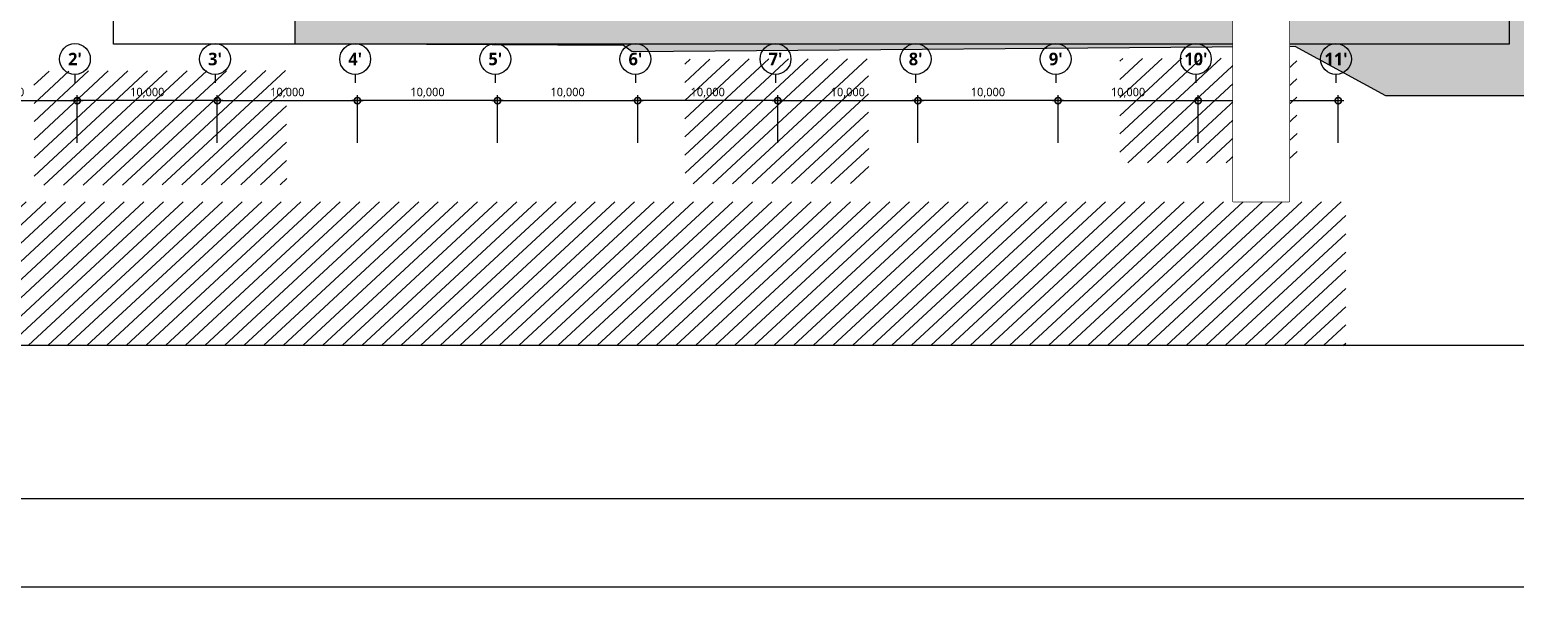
# Model space of a CAD drawing. Header units: millimetres. Extents: x 0 to 252300, y -8389 to 178200.
# Drawn here: x 60726 to 166750, y 0 to 39781 of the extents above; entities that cross this region are included whole.
import ezdxf
from ezdxf.enums import TextEntityAlignment as Align

# ---------------------------------------------------------------- set-up
doc = ezdxf.new("R2010")
doc.units = ezdxf.units.MM
doc.header["$LTSCALE"] = 300
doc.linetypes.add('AUDIT_I_190801151318-2', pattern=[0])
doc.layers.get('DEFPOINTS').update_dxf_attribs({"color": 137})
for name, color, linetype in [('-C-포-아스콘포장(T100)', 252, 'Continuous'), ('6land', 6, 'AUDIT_I_190801151318-2'), ('ETC-8', 8, 'Continuous')]:
    doc.layers.add(name, color=color, linetype=linetype)
doc.layers.add('Defpoints(DIM)', color=167, linetype='Continuous', plot=False)
doc.styles.add('$0$스타일1', font='malgun.ttf')
doc.styles.add('스타일1', font='malgun.ttf')
doc.styles.add('스타일2', font='malgunbd.ttf')
doc.dimstyles.new('CJA', dxfattribs={"dimscale": 300, "dimtxt": 2.7, "dimasz": 1, "dimexe": 2, "dimexo": 3, "dimgap": 1, "dimtad": 1, "dimdec": 0, "dimzin": 1, "dimdsep": 46, "dimlunit": 6, "dimtxsty": '$0$스타일1', "dimblk": 'CJDOT', "dimcen": 0.09, "dimdle": 1, "dimclrd": 256, "dimclre": 256, "dimclrt": 3, "dimadec": 0, "dimazin": 0, "dimtfac": 1, "dimtdec": 0, "dimtix": 1, "dimtmove": 2, "dimatfit": 3, "dimldrblk": 'CJDOT', "dimfxl": 1, "dimtolj": 1, "dimtzin": 1, "dimarcsym": 0})
pattern_1 = [(42.8437953839917, (0, 0), (-647.7018568914856, 698.3828137771729), [])]

# ---------------------------------------------------------------- blocks, each defined once
blk = doc.blocks.new('_DotSmall')
at = {"color": 0, "linetype": 'ByBlock', "const_width": 0.5}
blk.add_lwpolyline([(-0.0625, 0, 1), (0.0625, 0, 1)], format="xyb", close=True, dxfattribs=at)
blk = doc.blocks.new('*D16')
at = {"layer": 'DEFPOINTS', "color": 0, "transparency": 16777216}
for p in [(154115.4591497844, 34720.46133953647), (144115.4591497844, 31120.46133953601), (154115.4591497844, 31120.46133953601)]:
    blk.add_point(p, dxfattribs=at)
at = {"layer": 'Defpoints(DIM)', "lineweight": -2, "transparency": 16777216}
for p, q in [((144115.4591497844, 31720.46133953601), (144115.4591497844, 35120.46133953647)), ((154115.4591497844, 31720.46133953601), (154115.4591497844, 35120.46133953647)), ((143715.4591497844, 34720.46133953647), (154515.4591497844, 34720.46133953647))]:
    blk.add_line(p, q, dxfattribs=at)
at = {"layer": 'Defpoints(DIM)', "lineweight": -2, "transparency": 16777216, "xscale": 900, "yscale": 900, "zscale": 900, "rotation": 180}
blk.add_blockref('_DotSmall', (144115.4591497844, 34720.46133953647), dxfattribs=at)
at = {"layer": 'Defpoints(DIM)', "lineweight": -2, "transparency": 16777216, "xscale": 900, "yscale": 900, "zscale": 900}
blk.add_blockref('_DotSmall', (154115.4591497844, 34720.46133953647), dxfattribs=at)
at = {"layer": 'Defpoints(DIM)', "color": 3, "transparency": 16777216, "insert": (149115.4591497844, 35282.4178612756), "char_height": 600, "attachment_point": 5, "style": '스타일1'}
blk.add_mtext('\\A1;10,000', dxfattribs=at)
blk = doc.blocks.new('CJDOT')
blk.add_line((-2, -2.7e-15), (2, 2.7e-15))
at = {"const_width": 0.5}
blk.add_lwpolyline([(-0.25, 0, 1), (0.25, 0, 1)], format="xyb", close=True, dxfattribs=at)
blk = doc.blocks.new('*D17')
at = {"layer": 'DEFPOINTS', "color": 0, "transparency": 16777216}
for p in [(144115.4591497844, 34720.46133953647), (134115.4591497844, 31120.46133953601), (144115.4591497844, 31120.46133953601)]:
    blk.add_point(p, dxfattribs=at)
at = {"layer": 'Defpoints(DIM)', "lineweight": -2, "transparency": 16777216}
for p, q in [((134115.4591497844, 31720.46133953601), (134115.4591497844, 35120.46133953647)), ((144115.4591497844, 31720.46133953601), (144115.4591497844, 35120.46133953647)), ((133715.4591497844, 34720.46133953647), (144515.4591497844, 34720.46133953647))]:
    blk.add_line(p, q, dxfattribs=at)
at = {"layer": 'Defpoints(DIM)', "lineweight": -2, "transparency": 16777216, "xscale": 900, "yscale": 900, "zscale": 900, "rotation": 180}
blk.add_blockref('_DotSmall', (134115.4591497844, 34720.46133953647), dxfattribs=at)
at = {"layer": 'Defpoints(DIM)', "lineweight": -2, "transparency": 16777216, "xscale": 900, "yscale": 900, "zscale": 900}
blk.add_blockref('_DotSmall', (144115.4591497844, 34720.46133953647), dxfattribs=at)
at = {"layer": 'Defpoints(DIM)', "color": 3, "transparency": 16777216, "insert": (139115.4591497844, 35282.4178612756), "char_height": 600, "attachment_point": 5, "style": '스타일1'}
blk.add_mtext('\\A1;10,000', dxfattribs=at)
blk = doc.blocks.new('*D18')
at = {"layer": 'DEFPOINTS', "color": 0, "transparency": 16777216}
for p in [(124115.4591497844, 34720.46133953647), (124115.4591497844, 31120.46133953601), (134115.4591497844, 31120.46133953601)]:
    blk.add_point(p, dxfattribs=at)
at = {"layer": 'Defpoints(DIM)', "lineweight": -2, "transparency": 16777216}
for p, q in [((124115.4591497844, 31720.46133953601), (124115.4591497844, 35120.46133953647)), ((134115.4591497844, 31720.46133953601), (134115.4591497844, 35120.46133953647)), ((134515.4591497844, 34720.46133953647), (123715.4591497844, 34720.46133953647))]:
    blk.add_line(p, q, dxfattribs=at)
at = {"layer": 'Defpoints(DIM)', "lineweight": -2, "transparency": 16777216, "xscale": 900, "yscale": 900, "zscale": 900, "rotation": 180}
blk.add_blockref('_DotSmall', (124115.4591497844, 34720.46133953647), dxfattribs=at)
at = {"layer": 'Defpoints(DIM)', "lineweight": -2, "transparency": 16777216, "xscale": 900, "yscale": 900, "zscale": 900}
blk.add_blockref('_DotSmall', (134115.4591497844, 34720.46133953647), dxfattribs=at)
at = {"layer": 'Defpoints(DIM)', "color": 3, "transparency": 16777216, "insert": (129115.4591497844, 35282.4178612756), "char_height": 600, "attachment_point": 5, "style": '스타일1'}
blk.add_mtext('\\A1;10,000', dxfattribs=at)
blk = doc.blocks.new('*D19')
at = {"layer": 'DEFPOINTS', "color": 0, "transparency": 16777216}
for p in [(124115.4591497844, 34720.46133953647), (114115.4591497844, 31120.46133953601), (124115.4591497844, 31120.46133953601)]:
    blk.add_point(p, dxfattribs=at)
at = {"layer": 'Defpoints(DIM)', "lineweight": -2, "transparency": 16777216}
for p, q in [((114115.4591497844, 31720.46133953601), (114115.4591497844, 35120.46133953647)), ((124115.4591497844, 31720.46133953601), (124115.4591497844, 35120.46133953647)), ((113715.4591497844, 34720.46133953647), (124515.4591497844, 34720.46133953647))]:
    blk.add_line(p, q, dxfattribs=at)
at = {"layer": 'Defpoints(DIM)', "lineweight": -2, "transparency": 16777216, "xscale": 900, "yscale": 900, "zscale": 900, "rotation": 180}
blk.add_blockref('_DotSmall', (114115.4591497844, 34720.46133953647), dxfattribs=at)
at = {"layer": 'Defpoints(DIM)', "lineweight": -2, "transparency": 16777216, "xscale": 900, "yscale": 900, "zscale": 900}
blk.add_blockref('_DotSmall', (124115.4591497844, 34720.46133953647), dxfattribs=at)
at = {"layer": 'Defpoints(DIM)', "color": 3, "transparency": 16777216, "insert": (119115.4591497844, 35282.4178612756), "char_height": 600, "attachment_point": 5, "style": '스타일1'}
blk.add_mtext('\\A1;10,000', dxfattribs=at)
blk = doc.blocks.new('*D20')
at = {"layer": 'DEFPOINTS', "color": 0, "transparency": 16777216}
for p in [(104115.4591497844, 34720.46133953647), (104115.4591497844, 31120.46133953601), (114115.4591497844, 31120.46133953601)]:
    blk.add_point(p, dxfattribs=at)
at = {"layer": 'Defpoints(DIM)', "lineweight": -2, "transparency": 16777216}
for p, q in [((104115.4591497844, 31720.46133953601), (104115.4591497844, 35120.46133953647)), ((114115.4591497844, 31720.46133953601), (114115.4591497844, 35120.46133953647)), ((114515.4591497844, 34720.46133953647), (103715.4591497844, 34720.46133953647))]:
    blk.add_line(p, q, dxfattribs=at)
at = {"layer": 'Defpoints(DIM)', "lineweight": -2, "transparency": 16777216, "xscale": 900, "yscale": 900, "zscale": 900, "rotation": 180}
blk.add_blockref('_DotSmall', (104115.4591497844, 34720.46133953647), dxfattribs=at)
at = {"layer": 'Defpoints(DIM)', "lineweight": -2, "transparency": 16777216, "xscale": 900, "yscale": 900, "zscale": 900}
blk.add_blockref('_DotSmall', (114115.4591497844, 34720.46133953647), dxfattribs=at)
at = {"layer": 'Defpoints(DIM)', "color": 3, "transparency": 16777216, "insert": (109115.4591497844, 35282.4178612756), "char_height": 600, "attachment_point": 5, "style": '스타일1'}
blk.add_mtext('\\A1;10,000', dxfattribs=at)
blk = doc.blocks.new('*D21')
at = {"layer": 'DEFPOINTS', "color": 0, "transparency": 16777216}
for p in [(104115.4591497844, 34720.46133953647), (94115.45914978435, 31120.46133953601), (104115.4591497844, 31120.46133953601)]:
    blk.add_point(p, dxfattribs=at)
at = {"layer": 'Defpoints(DIM)', "lineweight": -2, "transparency": 16777216}
for p, q in [((94115.45914978435, 31720.46133953601), (94115.45914978435, 35120.46133953647)), ((104115.4591497844, 31720.46133953601), (104115.4591497844, 35120.46133953647)), ((93715.45914978435, 34720.46133953647), (104515.4591497844, 34720.46133953647))]:
    blk.add_line(p, q, dxfattribs=at)
at = {"layer": 'Defpoints(DIM)', "lineweight": -2, "transparency": 16777216, "xscale": 900, "yscale": 900, "zscale": 900, "rotation": 180}
blk.add_blockref('_DotSmall', (94115.45914978435, 34720.46133953647), dxfattribs=at)
at = {"layer": 'Defpoints(DIM)', "lineweight": -2, "transparency": 16777216, "xscale": 900, "yscale": 900, "zscale": 900}
blk.add_blockref('_DotSmall', (104115.4591497844, 34720.46133953647), dxfattribs=at)
at = {"layer": 'Defpoints(DIM)', "color": 3, "transparency": 16777216, "insert": (99115.45914978435, 35282.4178612756), "char_height": 600, "attachment_point": 5, "style": '스타일1'}
blk.add_mtext('\\A1;10,000', dxfattribs=at)
blk = doc.blocks.new('*D22')
at = {"layer": 'DEFPOINTS', "color": 0, "transparency": 16777216}
for p in [(84115.45914978435, 34720.46133953647), (84115.45914978435, 31120.46133953601), (94115.45914978435, 31120.46133953601)]:
    blk.add_point(p, dxfattribs=at)
at = {"layer": 'Defpoints(DIM)', "lineweight": -2, "transparency": 16777216}
for p, q in [((84115.45914978435, 31720.46133953601), (84115.45914978435, 35120.46133953647)), ((94115.45914978435, 31720.46133953601), (94115.45914978435, 35120.46133953647)), ((94515.45914978435, 34720.46133953647), (83715.45914978435, 34720.46133953647))]:
    blk.add_line(p, q, dxfattribs=at)
at = {"layer": 'Defpoints(DIM)', "lineweight": -2, "transparency": 16777216, "xscale": 900, "yscale": 900, "zscale": 900, "rotation": 180}
blk.add_blockref('_DotSmall', (84115.45914978435, 34720.46133953647), dxfattribs=at)
at = {"layer": 'Defpoints(DIM)', "lineweight": -2, "transparency": 16777216, "xscale": 900, "yscale": 900, "zscale": 900}
blk.add_blockref('_DotSmall', (94115.45914978435, 34720.46133953647), dxfattribs=at)
at = {"layer": 'Defpoints(DIM)', "color": 3, "transparency": 16777216, "insert": (89115.45914978435, 35282.4178612756), "char_height": 600, "attachment_point": 5, "style": '스타일1'}
blk.add_mtext('\\A1;10,000', dxfattribs=at)
blk = doc.blocks.new('*D23')
at = {"layer": 'DEFPOINTS', "color": 0, "transparency": 16777216}
for p in [(84115.45914978435, 34720.46133953647), (74115.45914978435, 31120.46133953601), (84115.45914978435, 31120.46133953601)]:
    blk.add_point(p, dxfattribs=at)
at = {"layer": 'Defpoints(DIM)', "lineweight": -2, "transparency": 16777216}
for p, q in [((74115.45914978435, 31720.46133953601), (74115.45914978435, 35120.46133953647)), ((84115.45914978435, 31720.46133953601), (84115.45914978435, 35120.46133953647)), ((73715.45914978435, 34720.46133953647), (84515.45914978435, 34720.46133953647))]:
    blk.add_line(p, q, dxfattribs=at)
at = {"layer": 'Defpoints(DIM)', "lineweight": -2, "transparency": 16777216, "xscale": 900, "yscale": 900, "zscale": 900, "rotation": 180}
blk.add_blockref('_DotSmall', (74115.45914978435, 34720.46133953647), dxfattribs=at)
at = {"layer": 'Defpoints(DIM)', "lineweight": -2, "transparency": 16777216, "xscale": 900, "yscale": 900, "zscale": 900}
blk.add_blockref('_DotSmall', (84115.45914978435, 34720.46133953647), dxfattribs=at)
at = {"layer": 'Defpoints(DIM)', "color": 3, "transparency": 16777216, "insert": (79115.45914978435, 35282.4178612756), "char_height": 600, "attachment_point": 5, "style": '스타일1'}
blk.add_mtext('\\A1;10,000', dxfattribs=at)
blk = doc.blocks.new('*D24')
at = {"layer": 'DEFPOINTS', "color": 0, "transparency": 16777216}
for p in [(64115.45914978435, 34720.46133953647), (64115.45914978435, 31120.46133953601), (74115.45914978435, 31120.46133953601)]:
    blk.add_point(p, dxfattribs=at)
at = {"layer": 'Defpoints(DIM)', "lineweight": -2, "transparency": 16777216}
for p, q in [((64115.45914978435, 31720.46133953601), (64115.45914978435, 35120.46133953647)), ((74115.45914978435, 31720.46133953601), (74115.45914978435, 35120.46133953647)), ((74515.45914978435, 34720.46133953647), (63715.45914978435, 34720.46133953647))]:
    blk.add_line(p, q, dxfattribs=at)
at = {"layer": 'Defpoints(DIM)', "lineweight": -2, "transparency": 16777216, "xscale": 900, "yscale": 900, "zscale": 900, "rotation": 180}
blk.add_blockref('_DotSmall', (64115.45914978435, 34720.46133953647), dxfattribs=at)
at = {"layer": 'Defpoints(DIM)', "lineweight": -2, "transparency": 16777216, "xscale": 900, "yscale": 900, "zscale": 900}
blk.add_blockref('_DotSmall', (74115.45914978435, 34720.46133953647), dxfattribs=at)
at = {"layer": 'Defpoints(DIM)', "color": 3, "transparency": 16777216, "insert": (69115.45914978435, 35282.4178612756), "char_height": 600, "attachment_point": 5, "style": '스타일1'}
blk.add_mtext('\\A1;10,000', dxfattribs=at)
blk = doc.blocks.new('*D25')
at = {"layer": 'DEFPOINTS', "color": 0, "transparency": 16777216}
for p in [(64115.45914978435, 34720.46133953647), (54115.45914978435, 31120.46133953601), (64115.45914978435, 31120.46133953601)]:
    blk.add_point(p, dxfattribs=at)
at = {"layer": 'Defpoints(DIM)', "lineweight": -2, "transparency": 16777216}
for p, q in [((54115.45914978435, 31720.46133953601), (54115.45914978435, 35120.46133953647)), ((64115.45914978435, 31720.46133953601), (64115.45914978435, 35120.46133953647)), ((53715.45914978435, 34720.46133953647), (64515.45914978435, 34720.46133953647))]:
    blk.add_line(p, q, dxfattribs=at)
at = {"layer": 'Defpoints(DIM)', "lineweight": -2, "transparency": 16777216, "xscale": 900, "yscale": 900, "zscale": 900, "rotation": 180}
blk.add_blockref('_DotSmall', (54115.45914978435, 34720.46133953647), dxfattribs=at)
at = {"layer": 'Defpoints(DIM)', "lineweight": -2, "transparency": 16777216, "xscale": 900, "yscale": 900, "zscale": 900}
blk.add_blockref('_DotSmall', (64115.45914978435, 34720.46133953647), dxfattribs=at)
at = {"layer": 'Defpoints(DIM)', "color": 3, "transparency": 16777216, "insert": (59115.45914978435, 35282.4178612756), "char_height": 600, "attachment_point": 5, "style": '스타일1'}
blk.add_mtext('\\A1;10,000', dxfattribs=at)
blk = doc.blocks.new('1')
blk.add_line((0, 600), (0, 0))
blk.add_circle((0, 1700), 1100)
at = {"style": '스타일2'}
blk.add_attdef('X', text='', height=900.0000000000002, dxfattribs=at).set_placement((0, 1700), align=Align.MIDDLE)

msp = doc.modelspace()

# ---------------------------------------------------------------- hatches: boundary and pattern name
at = {"layer": '-C-포-아스콘포장(T100)'}
h = msp.add_hatch(dxfattribs=at)
h.set_pattern_fill('CROSS', color=256, scale=100)
h.set_pattern_definition([(0, (0, 0), (635, 635), [317.5, -952.5]), (90, (158.75, -158.75), (-635, 635), [317.5, -952.5])])
edge = h.paths.add_edge_path()
edge.add_line((172353.2853825181, 91202.99178813957), (172245.1770469291, 99674.02404072126))
edge.add_line((172245.1770469291, 99674.02404072126), (160725.7765833339, 99674.02404072126))
edge.add_line((160725.7765833339, 99674.02404072126), (160710.1279447788, 99301.32316064212))
edge.add_line((160710.1279447788, 99301.32316064212), (160971.9606947665, 94258.84404072042))
edge.add_line((160971.9606947665, 94258.84404072042), (160979.1589733752, 89489.02401594172))
edge.add_line((160979.1589733752, 89489.02401594172), (160974.6068837409, 63754.12322273699))
edge.add_line((160974.6068837409, 63754.12322273699), (160622.2435457172, 59629.97089775795))
edge.add_arc((154594.4646669399, 60144.97813299795), 6049.739718680721, 295.23277837890623, 355.1165671374055, ccw=False)
edge.add_line((157173.4497427408, 54672.48449274775), (150516.9406627481, 52105.22701868293))
edge.add_line((150516.9406627481, 52105.22701868293), (149546.0426787679, 51958.39818563606))
edge.add_line((149546.0426787679, 51958.39818563606), (122940.8748742704, 51797.43188267824))
edge.add_line((122940.8748742704, 51797.43188267824), (118515.4591497842, 51749.73799526702))
edge.add_line((118515.4591497842, 51749.73799526702), (114515.4591497842, 51738.93702616444))
edge.add_line((114515.4591497842, 51738.93702616444), (99263.92412272736, 51763.41298368451))
edge.add_line((99263.92412272736, 51763.41298368451), (92845.3903067772, 51675.37701174495))
edge.add_line((92845.3903067772, 51675.37701174495), (91092.32753775164, 51721.83096173283))
edge.add_line((91092.32753775164, 51721.83096173283), (90515.45914978418, 51721.83096173283))
edge.add_line((90515.45914978418, 51721.83096173283), (79680.45914978418, 51726.34249297388))
edge.add_line((79680.45914978418, 51726.34249297388), (79680.45914978418, 38777.17707670186))
edge.add_line((79680.45914978418, 38777.17707670186), (103109.1535207693, 38652.90627965209))
edge.add_line((103109.1535207693, 38652.90627965209), (103732.3413817648, 38212.76647469279))
edge.add_line((103732.3413817648, 38212.76647469279), (151033.570525742, 38595.09988966462))
edge.add_line((151033.570525742, 38595.09988966462), (157510.828937712, 35070.25884992187))
edge.add_line((157510.828937712, 35070.25884992187), (180022.4557276694, 35070.25884992187))
edge.add_line((180022.4557276694, 35070.25884992187), (179994.7794847553, 45357.22646668431))
edge.add_line((179994.7794847553, 45357.22646668431), (180004.6856837635, 67246.8798997092))
edge.add_line((180004.6856837635, 67246.8798997092), (179993.5309827392, 77946.23892363785))
edge.add_line((179993.5309827392, 77946.23892363785), (179960.0683697526, 86144.38679775475))
edge.add_line((179960.0683697526, 86144.38679775475), (179960.0683697526, 88734.83855055686))
edge.add_line((179960.0683697526, 88734.83855055686), (174500.9475265519, 88665.57452722064))
edge.add_arc((175366.1497638212, 91575.47497051828), 3035.802282968994, 187.0477674391541, 253.44117924282182, ccw=False)
at = {"layer": 'ETC-8'}
h = msp.add_hatch(dxfattribs=at)
h.set_pattern_fill('ANSI31', color=256, scale=300, angle=-2.156204616008293)
h.set_pattern_definition(pattern_1)
h.paths.add_polyline_path([(107477.1885127488, 37684.6417167472), (120589.9304128054, 37713.9176169323), (120609.798545188, 28814.93616273871), (107497.0566451612, 28785.6602625536)])
h = msp.add_hatch(dxfattribs=at)
h.set_pattern_fill('ANSI31', color=256, scale=300, angle=-2.156204616008293)
h.set_pattern_definition(pattern_1)
h.paths.add_polyline_path([(138519.8070547644, 37732.22792479268), (151160.7896798316, 37760.45056107512), (151177.4385737542, 30303.37330677977), (138536.4559486869, 30275.15067061654)])
h = msp.add_hatch(dxfattribs=at)
h.set_pattern_fill('ANSI31', color=256, scale=300, angle=-2.156204616008293)
h.set_pattern_definition(pattern_1)
h.paths.add_polyline_path([(61027.92711574468, 36827.25862172118), (79050.51874080929, 36867.49639925233), (79068.70419508847, 28722.19027170411), (61046.11257005366, 28681.95249417296)])

# ---------------------------------------------------------------- linework, layer by layer
at = {"layer": '-C-포-아스콘포장(T100)', "color": 252}
msp.add_lwpolyline([(180022.4557276692, 35070.25884992187), (157510.828937712, 35070.25884992187), (151033.570525742, 38595.09988966462), (103732.3413817648, 38212.76647469279), (103109.1535207693, 38652.90627965209), (79680.45914978418, 38777.17707670186), (79680.45914978418, 51726.34249297388)], dxfattribs=at)
at = {"layer": '6land'}
msp.add_lwpolyline([(146615.4591497839, 55504.02404072127), (150615.4591497839, 55504.02404072127), (150615.4591497839, 27509.02404072112), (146615.4591497839, 27509.02404072112)], close=True, dxfattribs=at)
at = {"layer": 'DEFPOINTS'}
for points in [[(252299.9999999999, 0), (0, 0), (0, 178200.0000001487), (252299.9999999999, 178200.0000001487)], [(13949.99999999988, 171900.0000001487), (220049.9999999999, 171900.0000001487), (220049.9999999999, 6300.00000014843), (13949.99999999988, 6300.00000014843)], [(50915.45914978412, 127639.0240407211), (188315.4591497841, 127639.0240407211), (188315.4591497841, 17239.02404072095), (50915.45914978412, 17239.02404072095)], [(166315.4591497841, 38739.0240407213), (66715.45914978412, 38739.02404072136), (66715.45914978412, 115339.0240407214), (166315.4591497841, 115339.0240407213)]]:
    msp.add_lwpolyline(points, close=True, dxfattribs=at)

# ---------------------------------------------------------------- block references
ref = msp.add_blockref('1', (63952.51999806165, 35991.66039766342), dxfattribs=at)
ref.add_attrib('X', "2'", dxfattribs={"height": 900.0000000000003, "style": '스타일2'}).set_placement((63952.51999806165, 37691.66039766342), align=Align.MIDDLE)
ref = msp.add_blockref('1', (73952.51999806165, 35991.66039766342), dxfattribs=at)
ref.add_attrib('X', "3'", dxfattribs={"height": 900.0000000000003, "style": '스타일2'}).set_placement((73952.51999806165, 37691.66039766342), align=Align.MIDDLE)
ref = msp.add_blockref('1', (83952.51999806165, 35991.66039766342), dxfattribs=at)
ref.add_attrib('X', "4'", dxfattribs={"height": 900.0000000000003, "style": '스타일2'}).set_placement((83952.51999806165, 37691.66039766342), align=Align.MIDDLE)
ref = msp.add_blockref('1', (93952.51999806165, 35991.66039766342), dxfattribs=at)
ref.add_attrib('X', "5'", dxfattribs={"height": 900.0000000000003, "style": '스타일2'}).set_placement((93952.51999806165, 37691.66039766342), align=Align.MIDDLE)
ref = msp.add_blockref('1', (103952.5199980616, 35991.66039766342), dxfattribs=at)
ref.add_attrib('X', "6'", dxfattribs={"height": 900.0000000000003, "style": '스타일2'}).set_placement((103952.5199980616, 37691.66039766342), align=Align.MIDDLE)
ref = msp.add_blockref('1', (113952.5199980616, 35991.66039766342), dxfattribs=at)
ref.add_attrib('X', "7'", dxfattribs={"height": 900.0000000000003, "style": '스타일2'}).set_placement((113952.5199980616, 37691.66039766342), align=Align.MIDDLE)
ref = msp.add_blockref('1', (123952.5199980616, 35991.66039766342), dxfattribs=at)
ref.add_attrib('X', "8'", dxfattribs={"height": 900.0000000000003, "style": '스타일2'}).set_placement((123952.5199980616, 37691.66039766342), align=Align.MIDDLE)
ref = msp.add_blockref('1', (133952.5199980616, 35991.66039766342), dxfattribs=at)
ref.add_attrib('X', "9'", dxfattribs={"height": 900.0000000000003, "style": '스타일2'}).set_placement((133952.5199980616, 37691.66039766342), align=Align.MIDDLE)
ref = msp.add_blockref('1', (143952.5199980616, 35991.66039766342), dxfattribs=at)
ref.add_attrib('X', "10'", dxfattribs={"height": 900.0000000000003, "style": '스타일2'}).set_placement((143952.5199980616, 37691.66039766342), align=Align.MIDDLE)
ref = msp.add_blockref('1', (153952.5199980616, 35991.66039766342), dxfattribs=at)
ref.add_attrib('X', "11'", dxfattribs={"height": 900.0000000000003, "style": '스타일2'}).set_placement((153952.5199980616, 37691.66039766342), align=Align.MIDDLE)

# ---------------------------------------------------------------- dimensions: what is measured, and where the dimension line sits
at = {"layer": 'Defpoints(DIM)'}
for base, p1, p2, picture, middle in [((64115.45914978435, 34720.46133953647), (54115.45914978435, 31120.46133953601), (64115.45914978435, 31120.46133953601), '*D25', (59115.45914978435, 35282.4178612756)), ((84115.45914978435, 34720.46133953647), (74115.45914978435, 31120.46133953601), (84115.45914978435, 31120.46133953601), '*D23', (79115.45914978435, 35282.4178612756)), ((104115.4591497844, 34720.46133953647), (94115.45914978435, 31120.46133953601), (104115.4591497844, 31120.46133953601), '*D21', (99115.45914978435, 35282.4178612756)), ((124115.4591497844, 34720.46133953647), (114115.4591497844, 31120.46133953601), (124115.4591497844, 31120.46133953601), '*D19', (119115.4591497844, 35282.4178612756)), ((144115.4591497844, 34720.46133953647), (134115.4591497844, 31120.46133953601), (144115.4591497844, 31120.46133953601), '*D17', (139115.4591497844, 35282.4178612756)), ((154115.4591497844, 34720.46133953647), (144115.4591497844, 31120.46133953601), (154115.4591497844, 31120.46133953601), '*D16', (149115.4591497844, 35282.4178612756))]:
    dim = msp.add_linear_dim(base=base, p1=p1, p2=p2, dimstyle='CJA', override={"dimscale": 200, "dimtxt": 3, "dimasz": 4.5, "dimtxsty": '스타일1', "dimblk1": 'DotSmall', "dimblk2": 'DotSmall', "dimsah": 1, "dimdle": 2, "dimclrd": 256, "dimclre": 256}, dxfattribs=at)
    dim.commit()
    dim.dimension.update_dxf_attribs({"geometry": picture, "text_midpoint": middle})
for base, p1, p2, picture, middle in [((64115.45914978435, 34720.46133953647), (74115.45914978435, 31120.46133953601), (64115.45914978435, 31120.46133953601), '*D24', (69115.45914978435, 35282.4178612756)), ((84115.45914978435, 34720.46133953647), (94115.45914978435, 31120.46133953601), (84115.45914978435, 31120.46133953601), '*D22', (89115.45914978435, 35282.4178612756)), ((104115.4591497844, 34720.46133953647), (114115.4591497844, 31120.46133953601), (104115.4591497844, 31120.46133953601), '*D20', (109115.4591497844, 35282.4178612756)), ((124115.4591497844, 34720.46133953647), (134115.4591497844, 31120.46133953601), (124115.4591497844, 31120.46133953601), '*D18', (129115.4591497844, 35282.4178612756))]:
    dim = msp.add_linear_dim(base=base, p1=p1, p2=p2, angle=180, dimstyle='CJA', override={"dimscale": 200, "dimtxt": 3, "dimasz": 4.5, "dimtxsty": '스타일1', "dimblk1": 'DotSmall', "dimblk2": 'DotSmall', "dimsah": 1, "dimdle": 2, "dimclrd": 256, "dimclre": 256}, dxfattribs=at)
    dim.commit()
    dim.dimension.update_dxf_attribs({"geometry": picture, "text_midpoint": middle})

# ---------------------------------------------------------------- next in the draw order: wipeouts: each hides what was drawn before it
msp.add_wipeout([(146615.4591497839, 55504.02404072127), (150615.4591497839, 55504.02404072127), (150615.4591497839, 27509.02404072112), (146615.4591497839, 27509.02404072112)]).dxf.layer = '6land'

# ---------------------------------------------------------------- next in the draw order: hatches: boundary and pattern name
at = {"layer": 'ETC-8'}
h = msp.add_hatch(dxfattribs=at)
h.set_pattern_fill('ANSI31', color=256, scale=300, angle=-2.156204616008293)
h.set_pattern_definition([(42.8437953839917, (0, 0), (-647.7018568914857, 698.3828137771729), [])])
h.paths.add_polyline_path([(154655.4591497844, 27504.57557204373), (53352.79597882065, 27504.57557204373), (53352.79597882064, 17239.02404072095), (154655.4591497844, 17239.02404072095)])

doc.saveas('drawing.dxf')
